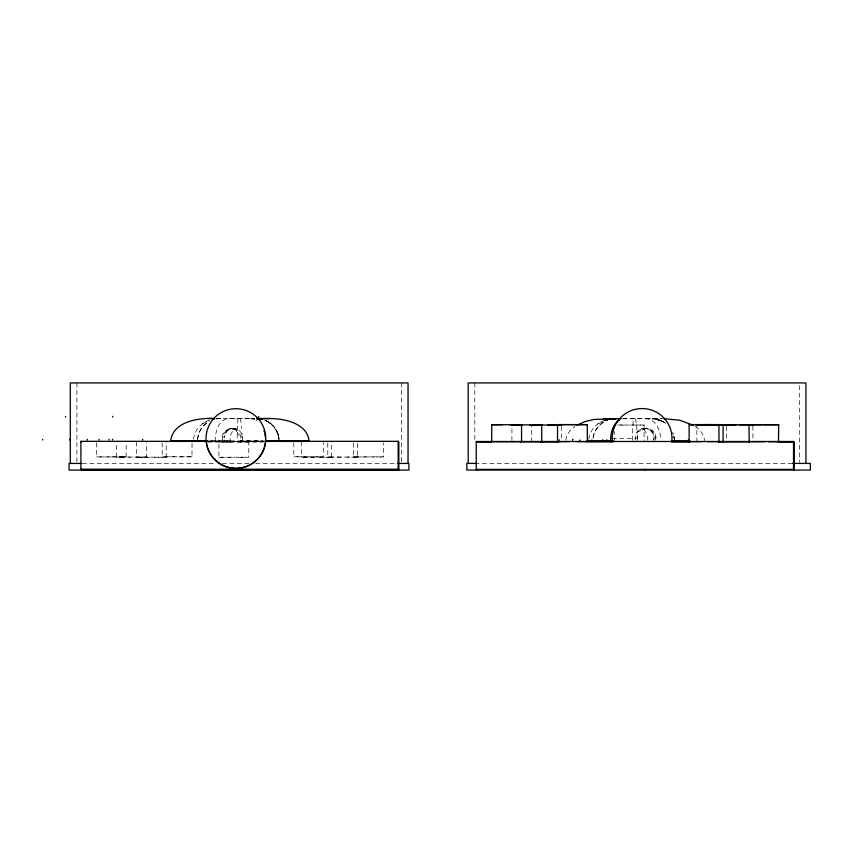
<?xml version="1.0" encoding="UTF-8"?>
<svg xmlns="http://www.w3.org/2000/svg" width="853" height="853" viewBox="0 0 853 853"><rect width="100%" height="100%" fill="white"/><g stroke="black" fill="none" stroke-linecap="round" stroke-linejoin="round"><path stroke-width="0.64" stroke-dasharray="4.26 3.2" d="M632.318 440.361L633.267 418.844M121.862 457.091L116.573 457.069L126.169 456.909L126.223 442.856M149.979 457.251L136.363 457.219L146.385 457.069L146.439 443.006M121.115 457.048L166.175 457.229L166.228 441.886M178.799 456.845L191.978 456.813L192.032 442.75M238.403 457.272L248.745 457.24L248.809 441.897L239.661 441.875M313.232 456.856L323.586 456.824L323.639 442.76M331.38 457.24L327.755 457.091L331.327 457.24L331.38 441.897M329.589 457.069L357.567 457.091L357.61 443.027M372.825 456.888L383.37 456.931L383.423 442.867M511.907 440.596L511.949 426.18M531.686 442.057L531.739 426.329M614.267 442.078L614.299 431.586M696.837 442.078L696.89 426.351M565.891 440.436C566.093 434.561 570.252 429.656 574.911 426.489M647.747 440.297C648.664 436.384 644.484 429.219 643.162 429.112M197.619 439.22C198.099 431.885 202.598 425.05 209.028 421.531M197.661 439.594C197.896 432.023 202.651 424.975 209.252 421.403M193.524 439.306C194.164 430.509 200.967 423.099 209.102 420.284M588.869 439.252C589.636 430.168 596.94 422.672 605.449 420.102M593.048 438.271C594.008 430.061 600.032 422.832 607.805 420.124M653.707 440.084C655.818 433.58 648.323 427.598 644.186 428.377A9.554 9.394 44.1 0 0 635.421 437.717M637.617 434.678A9.991 3.849 83.5 0 0 637.298 435.563L637.383 440.489M593.187 437.386C594.445 429.731 600.043 422.981 607.357 420.369M655.211 440.351C657.098 434.305 651.532 428.526 645.604 428.409L648.408 428.76M572.576 440.361L573.067 439.178A3.263 2.708 -26.6 0 0 572.448 440.372M237.944 418.674L236.985 441.566L207.769 441.598M202.534 423.781L209.369 420.252M597.857 423.952L605.715 420.017M236.366 431.447A4.979 1.919 -70.4 0 0 236.089 428.707C231.366 430.541 229.51 436.629 230.182 441.353L207.332 441.396M235.161 429.038L236.046 428.782L231.302 428.771A9.34 9.33 0 0 0 222.612 441.534L224.68 441.385A9.543 9.362 -47.6 0 1 224.04 438.698L224.68 441.385L207.919 441.332M229.606 428.931L232.411 428.579C227.058 426.713 223.518 437.909 224.008 437.866A9.276 9.106 -46.3 0 1 233.349 428.526L233.893 428.547A9.554 9.394 -44.1 0 1 242.593 437.877L242.583 438.698A9.404 9.234 -39.9 0 1 241.921 441.396L240.247 441.513L262.617 441.587M216.502 418.898L220.437 418.556L216.747 418.855M215.212 441.587L230.203 441.545C215.393 445.533 224.35 426.607 233.423 428.537M622.711 418.748L646.094 418.695C656.447 419.367 660.862 431.469 660.872 440.425M231.504 428.771L231.323 428.771A9.351 9.351 0 0 1 237.23 430.872L234.031 429.176L230.63 428.803L232.677 428.611M216.321 418.706L218.613 418.61M216.577 418.759L220.437 418.556L216.673 418.546M232.56 457.272L218.944 457.24L218.944 441.897L226.834 441.875M248.809 441.897L237.017 441.929M617.807 425.018L644.132 425.039L630.506 425.007M96.368 442.856L96.421 456.909L120.614 456.931M126.169 456.909L122.022 456.888M146.385 457.069L134.347 457.037M162.177 442.75L162.219 456.803L176.891 456.781M166.175 457.229L154.126 457.187M191.978 456.813L162.262 456.813M218.944 457.24L248.713 457.229M308.498 456.792L293.773 456.824L323.586 456.824M330.218 457.251L301.514 457.24L313.616 457.272M353.568 442.867L353.611 456.92L381.59 456.941M357.567 457.091L347.022 457.059M383.37 456.931L382.72 456.909M646.201 428.622L641.093 430.466A9.34 9.33 0 0 1 655.754 440.287M230.097 440.649L207.332 440.692M262.937 441.396L240.333 441.321A6.931 4.062 -89.9 0 0 240.567 440.617L262.937 440.692M241.921 441.396L263.396 441.332M664.316 418.706L622.423 418.77M644.633 428.366L644.665 428.366A9.276 9.106 46.3 0 1 653.995 437.706L653.974 438.527A9.554 9.372 47.7 0 1 653.654 440.276M642.064 428.622L646.691 428.611M215.862 418.524L254.471 418.61M207.972 440.884L263.31 440.884M207.972 441.779L263.31 441.779M228.039 441.875L233.669 441.865M207.684 441.982L263.438 441.982M231.035 441.929L219.04 441.907M111.498 456.941L96.368 456.909M112.607 456.877L130.2 457.101M368.699 456.952L353.654 456.931M341.371 457.123L329.514 457.101M82.251 463.435L215.67 463.435M222.334 463.435L248.991 463.435M255.655 463.435L396.933 463.435M474.822 463.414L792.661 463.414M646.094 418.695L661.896 418.706M215.212 441.396C215.137 432.663 217.984 419.793 228.316 418.514L254.663 418.524M624.865 425.071L617.529 425.061M236.985 441.566L263.31 441.587M320.781 457.208L329.621 457.229M612.209 438.41L635.432 438.538A9.394 9.234 39.9 0 0 635.762 440.276M250.771 418.514L255.911 419.889M116.573 457.069L116.584 443.006M645.337 428.451L647.384 428.643L646.521 428.558M660.115 420.273L652.14 418.78L658.004 419.537L663.463 421.904M264.793 420.102L268.141 421.723M660.563 420.454C641.765 416.36 659.284 418.727 665.361 423.152M264.963 420.134L265.699 420.476M265.198 420.23L266.371 420.785M265.24 420.326L267.863 421.531M265.88 420.518L269.783 422.768M661.427 420.796L662.376 421.297M266.552 420.838L273.61 426.276M662.76 421.467L665.308 423.099M256.22 420.071L256.966 420.55M663.623 421.968L664.263 422.374M662.973 421.585L664.69 422.651M695.174 426.5C699.918 429.624 704.237 434.508 704.461 440.447M269.985 422.917C265.987 420.156 272.693 424.933 270.038 422.981M635.72 418.695L637.276 433.281M240.397 418.514L241.708 427.385M271.179 423.866L273.781 426.479M270.987 423.706L276.127 429.795M273.706 426.393L277.886 433.633L274.037 426.788M239.906 434.006L240.93 438.079A4.084 1.823 -84.8 0 1 240.589 440.638M276.169 429.933L278.771 437.067M277.225 431.97L278.686 436.587M673.124 433.559L672.761 432.78M277.79 433.537L276.564 430.637L278.419 435.414M672.814 432.834L673.284 434.017M277.865 433.761L279.027 439.092L278.632 436.747M673.849 436.054L674.094 437.248M673.87 436.459L674.169 437.706M278.91 439.604L278.718 437.216L279.048 439.316M674.115 437.834L674.275 439.402M278.718 437.216L278.942 439.636M635.432 438.485L635.4 437.717M241.73 427.79L241.762 428.419M241.964 433.569L242.06 441.321M327.755 443.027L327.808 457.08M301.514 441.897L301.578 457.24M293.784 442.76L293.837 456.813M136.363 441.886L136.416 457.219M752.89 426.201L752.943 441.918M726.649 426.351L726.703 440.766M644.068 425.039L644.122 440.766M561.498 426.34L561.551 440.745M799.304 385.567L799.304 462.102M474.822 382.933L474.822 440.99M401.411 382.933L401.411 462.113M76.93 382.933L76.93 462.113M572.278 440.383A1.61 0.938 -83.5 0 1 573.045 438.986M637.362 440.329A8.498 6.952 -71.2 0 1 637.34 435.627M640.624 430.083A5.182 2.207 52.4 0 1 642.032 428.728M636.69 432.663A28.266 12.432 71 0 1 641.211 430.893M236.889 431.927A24.865 11.345 -82.7 0 1 239.107 435.584M674.35 439.263L674.041 437.386L674.35 439.263"/><path stroke-width="1.28" d="M491.691 441.747L491.744 424.709L521.556 424.709L521.556 441.747L492.021 441.758M569.282 441.619L557.489 441.651L557.553 424.613L570.721 424.581M689.8 441.662L689.096 441.662L689.16 424.623L699.503 424.591L718.962 424.623L718.962 441.651L718.322 441.662M749.68 441.907L723.077 441.929L723.131 424.89L736.31 424.858M749.211 441.769L748.945 424.719L750.715 424.709M207.332 441.396L170.557 441.417C172.626 421.467 198.418 417.693 214.615 418.524M618.809 420.241C612.315 425.093 610.524 433.889 610.535 441.566L613.094 441.566L612.369 441.491L612.209 438.41M619.086 420.06L619.758 419.676M577.023 425.157L585.211 421.521L594.466 419.367L621.144 418.695M212.717 419.239L214.551 418.908M610.876 419.249L615.759 418.738L608.829 419.26M491.744 424.709L502.289 424.741M521.492 424.719L509.763 424.741M538.232 424.89L541.762 424.869L529.67 424.837M557.489 424.613L587.354 424.613L571.115 424.645M689.16 424.623L702.723 424.655M723.131 424.89L726.703 425.039L696.837 425.039L707.436 425.071M748.881 424.73L750.651 424.741M764.021 424.762L778.746 424.73L739.327 424.858M521.492 441.747L520.852 441.737M541.708 424.879L541.762 441.907L521.002 441.875M557.489 441.651L558.129 441.641M587.301 424.613L587.354 441.641L576.756 441.619M689.096 441.662L702.328 441.63M718.908 441.662L706.87 441.63M723.077 441.929L723.717 441.918M748.881 441.758L765.13 441.726M778.693 424.73L778.48 441.769M751.109 424.901L752.943 424.89L750.309 424.911M264.856 441.321L398.18 441.321L398.841 441.982L398.841 469.875L81.579 469.875L80.918 469.214L80.918 441.321L206.821 441.321M613.094 440.862L586.896 440.884M612.219 441.758L588.207 441.779M671.3 441.502L671.855 441.491L672.015 438.41A29.887 29.887 0 0 0 642.117 408.555A29.887 29.887 0 0 0 612.23 438.41M270.22 418.535L256.774 418.567L270.22 418.535C285.062 418.674 307.57 423.514 309.138 441.427M537.23 424.89L511.96 424.869L522.505 424.901M703.832 424.591L718.866 424.623M547.935 424.997L561.551 425.029L531.686 425.029L542.284 425.061M713.087 425.007L724.943 425.029M762.113 424.698L724.837 424.901M170.557 440.713L207.332 440.692M476.902 470.046L476.241 469.385L476.241 441.491L793.514 441.491L794.164 442.163L794.164 470.046L793.514 469.385L793.514 441.491M491.499 442.163L476.902 442.163L476.241 441.491M540.791 442.035L558.288 442.035M778.235 442.163L794.164 442.163M81.056 463.435L69.061 463.435L69.061 470.067L408.928 470.067L408.928 463.435L397.402 463.435M476.166 463.414L466.836 463.414L466.836 470.046L810.35 470.046L810.35 463.414L792.64 463.414M80.918 469.214L398.18 469.214L398.841 469.875M476.241 469.385L793.514 469.385M664.327 418.706L679.862 420.252L692.999 425.167M671.439 440.884L689.938 440.894M265.539 439.796L265.55 440.702L309.138 440.724M671.439 441.577L689.938 441.598M768.148 441.726L778.746 441.758M305.182 441.427L265.55 441.396L265.55 440.702M671.769 441.779L689.938 441.79M718.94 442.046L723.44 442.057M603.721 418.706L615.759 418.738M208.388 418.524L214.412 418.546M586.171 441.63L587.354 441.641M541.069 441.897L541.762 441.907M262.031 419.239L257.265 418.61L262.223 419.249M80.918 441.321L81.579 441.982M263.972 430.701L264.387 432.044M264.835 433.889L265.358 437.109M805.936 463.414L805.936 382.933L468.19 382.933L468.19 463.414M688.339 439.753L688.339 440.457M644.847 469.15L644.847 469.854M606.888 439.764L606.888 440.468M602.73 439.711L602.73 440.415M591.79 439.977L591.79 440.681M579.891 439.999L579.891 440.702M559.205 439.679L559.205 440.383M408.043 463.435L408.043 382.933L70.298 382.933L70.298 463.435M398.18 441.321L398.18 469.214M258.747 416.445L258.747 417.149M142.696 439.306L142.696 440.009M112.66 416.339L112.66 417.042M112.564 439.263L112.564 439.967M109.077 439.22L109.077 439.924M99.108 439.327L99.108 440.031M87.305 439.327L87.305 440.031M69.647 439.263L69.647 439.967M65.553 416.349L65.553 417.053M42.65 439.316L42.65 440.02M265.603 441.321A29.78 29.78 0 0 1 240.855 467.892L235.161 468.297L229.606 467.636A29.78 29.78 0 0 1 206.309 441.31M220.959 464.459A29.887 29.887 0 0 0 265.784 438.581A29.887 29.887 0 0 0 220.959 412.703A29.887 29.887 0 0 0 220.959 464.459"/></g></svg>
